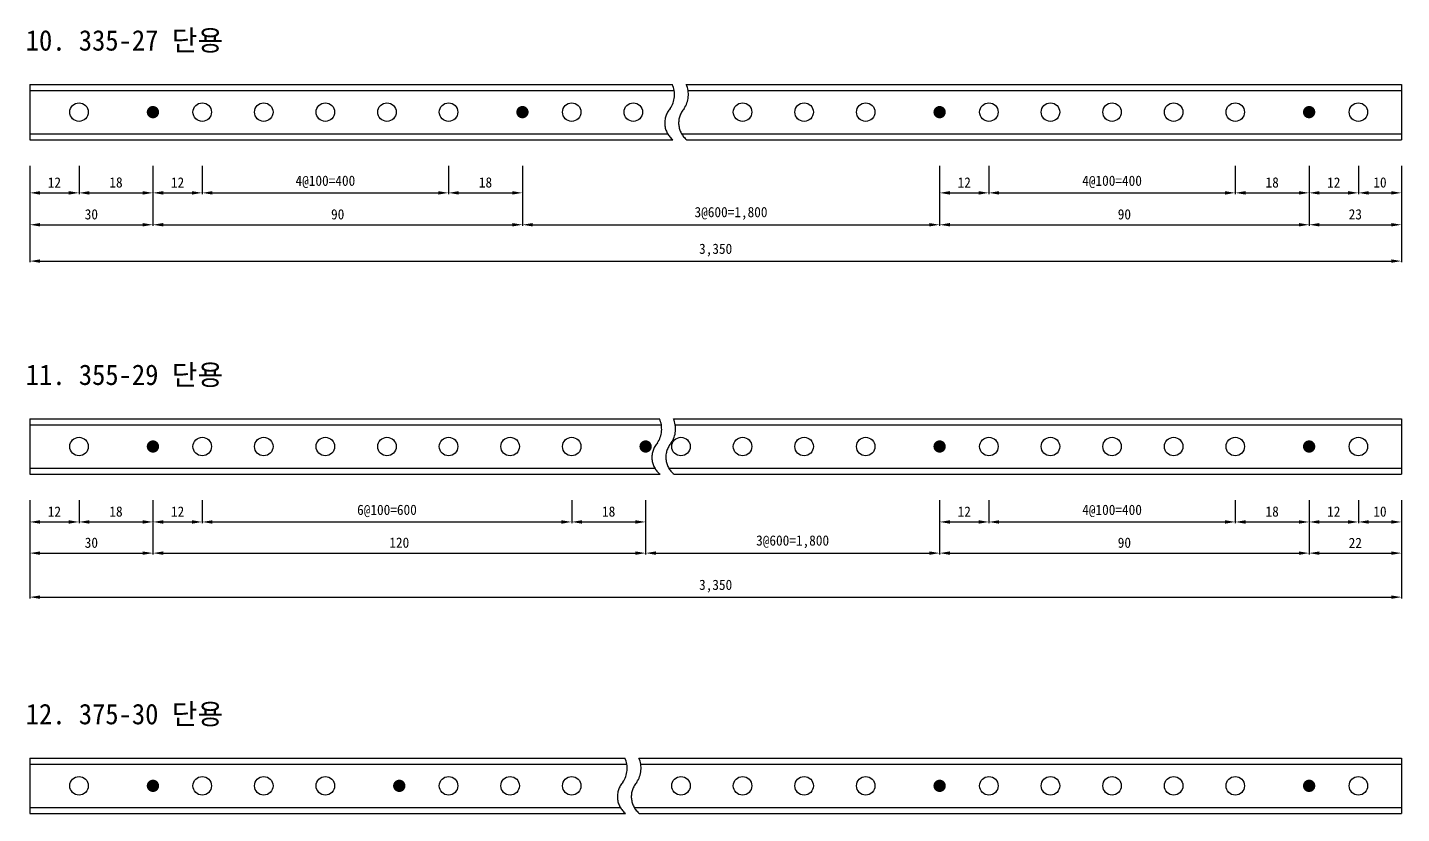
# Model space of a CAD drawing. Header units: millimetres. Extents: x 78 to 772, y 98 to 488.
# Drawn here: x 437.8 to 772.5, y 297 to 488.5 of the extents above; entities that cross this region are included whole.
import ezdxf

# ---------------------------------------------------------------- set-up
doc = ezdxf.new("R2010")
doc.units = ezdxf.units.MM
doc.header["$LTSCALE"] = 10
doc.linetypes.add('CENTER', pattern=[50.8, 31.75, -6.35, 6.35, -6.35])
for name, color, linetype in [('TN-CUTL', 1, 'CENTER'), ('TN-DIMS', 1, 'Continuous'), ('TN-STEL', 4, 'Continuous'), ('TN-TEX1', 6, 'Continuous')]:
    doc.layers.add(name, color=color, linetype=linetype)
doc.styles.add('D', font='GulimChe.ttf')
doc.dimstyles.new('D', dxfattribs={"dimtxt": 2.5, "dimasz": 2.5, "dimexe": 1.25, "dimexo": 2, "dimgap": 1, "dimtad": 1, "dimdec": 0, "dimtxsty": 'D', "dimcen": 2.5, "dimclrd": 1, "dimclre": 1, "dimclrt": 7, "dimadec": 0, "dimazin": 0, "dimtfac": 1, "dimtdec": 0, "dimtmove": 0, "dimatfit": 3, "dimfxl": 0, "dimarcsym": 0})

# ---------------------------------------------------------------- blocks, each defined once
blk = doc.blocks.new('*D98')
at = {"layer": 'DEFPOINTS', "color": 0}
for p in [(438.38, 457.12), (450.38, 457.12), (450.38, 448.2)]:
    blk.add_point(p, dxfattribs=at)
at = {"layer": 'TN-DIMS', "color": 1, "lineweight": -2}
for p, q in [((438.38, 454.82), (438.38, 447.9)), ((450.38, 454.82), (450.38, 447.9)), ((440.88, 448.2), (447.88, 448.2))]:
    blk.add_line(p, q, dxfattribs=at)
at = {"layer": 'TN-DIMS', "color": 1}
for points in [[(440.88, 448.62), (440.88, 447.78), (438.38, 448.2)], [(447.88, 448.62), (447.88, 447.78), (450.38, 448.2)]]:
    blk.add_solid(points, dxfattribs=at)
at = {"layer": 'TN-DIMS', "color": 3, "insert": (444.38, 450.73), "char_height": 2.5, "attachment_point": 5, "style": 'D'}
blk.add_mtext('12', dxfattribs=at)
blk = doc.blocks.new('*D99')
at = {"layer": 'DEFPOINTS', "color": 0}
for p in [(450.38, 457.12), (468.38, 457.12), (468.38, 448.2)]:
    blk.add_point(p, dxfattribs=at)
at = {"layer": 'TN-DIMS', "color": 1, "lineweight": -2}
for p, q in [((450.38, 454.82), (450.38, 447.9)), ((468.38, 454.82), (468.38, 447.9)), ((452.88, 448.2), (465.88, 448.2))]:
    blk.add_line(p, q, dxfattribs=at)
at = {"layer": 'TN-DIMS', "color": 1}
for points in [[(452.88, 448.62), (452.88, 447.78), (450.38, 448.2)], [(465.88, 448.62), (465.88, 447.78), (468.38, 448.2)]]:
    blk.add_solid(points, dxfattribs=at)
at = {"layer": 'TN-DIMS', "color": 3, "insert": (459.38, 450.73), "char_height": 2.5, "attachment_point": 5, "style": 'D'}
blk.add_mtext('18', dxfattribs=at)
blk = doc.blocks.new('*D100')
at = {"layer": 'DEFPOINTS', "color": 0}
for p in [(468.38, 457.12), (480.38, 457.12), (480.38, 448.2)]:
    blk.add_point(p, dxfattribs=at)
at = {"layer": 'TN-DIMS', "color": 1, "lineweight": -2}
for p, q in [((468.38, 454.82), (468.38, 447.9)), ((480.38, 454.82), (480.38, 447.9)), ((470.88, 448.2), (477.88, 448.2))]:
    blk.add_line(p, q, dxfattribs=at)
at = {"layer": 'TN-DIMS', "color": 1}
for points in [[(470.88, 448.62), (470.88, 447.78), (468.38, 448.2)], [(477.88, 448.62), (477.88, 447.78), (480.38, 448.2)]]:
    blk.add_solid(points, dxfattribs=at)
at = {"layer": 'TN-DIMS', "color": 3, "insert": (474.38, 450.73), "char_height": 2.5, "attachment_point": 5, "style": 'D'}
blk.add_mtext('12', dxfattribs=at)
blk = doc.blocks.new('*D101')
at = {"layer": 'DEFPOINTS', "color": 0}
for p in [(480.38, 457.12), (540.38, 457.12), (540.38, 448.2)]:
    blk.add_point(p, dxfattribs=at)
at = {"layer": 'TN-DIMS', "color": 1, "lineweight": -2}
for p, q in [((480.38, 454.82), (480.38, 447.9)), ((540.38, 454.82), (540.38, 447.9)), ((482.88, 448.2), (537.88, 448.2))]:
    blk.add_line(p, q, dxfattribs=at)
at = {"layer": 'TN-DIMS', "color": 1}
for points in [[(482.88, 448.62), (482.88, 447.78), (480.38, 448.2)], [(537.88, 448.62), (537.88, 447.78), (540.38, 448.2)]]:
    blk.add_solid(points, dxfattribs=at)
at = {"layer": 'TN-DIMS', "color": 3, "insert": (510.38, 450.89), "char_height": 2.5, "attachment_point": 5, "style": 'D'}
blk.add_mtext('4@100=400', dxfattribs=at)
blk = doc.blocks.new('*D102')
at = {"layer": 'DEFPOINTS', "color": 0}
for p in [(540.38, 457.12), (558.38, 457.12), (558.38, 448.2)]:
    blk.add_point(p, dxfattribs=at)
at = {"layer": 'TN-DIMS', "color": 1, "lineweight": -2}
for p, q in [((540.38, 454.82), (540.38, 447.9)), ((558.38, 454.82), (558.38, 447.9)), ((542.88, 448.2), (555.88, 448.2))]:
    blk.add_line(p, q, dxfattribs=at)
at = {"layer": 'TN-DIMS', "color": 1}
for points in [[(542.88, 448.62), (542.88, 447.78), (540.38, 448.2)], [(555.88, 448.62), (555.88, 447.78), (558.38, 448.2)]]:
    blk.add_solid(points, dxfattribs=at)
at = {"layer": 'TN-DIMS', "color": 3, "insert": (549.38, 450.73), "char_height": 2.5, "attachment_point": 5, "style": 'D'}
blk.add_mtext('18', dxfattribs=at)
blk = doc.blocks.new('*D103')
at = {"layer": 'DEFPOINTS', "color": 0}
for p in [(671.99, 457.12), (731.99, 457.12), (731.99, 448.2)]:
    blk.add_point(p, dxfattribs=at)
at = {"layer": 'TN-DIMS', "color": 1, "lineweight": -2}
for p, q in [((671.99, 454.82), (671.99, 447.9)), ((731.99, 454.82), (731.99, 447.9)), ((674.49, 448.2), (729.49, 448.2))]:
    blk.add_line(p, q, dxfattribs=at)
at = {"layer": 'TN-DIMS', "color": 1}
for points in [[(674.49, 448.62), (674.49, 447.78), (671.99, 448.2)], [(729.49, 448.62), (729.49, 447.78), (731.99, 448.2)]]:
    blk.add_solid(points, dxfattribs=at)
at = {"layer": 'TN-DIMS', "color": 3, "insert": (701.99, 450.89), "char_height": 2.5, "attachment_point": 5, "style": 'D'}
blk.add_mtext('4@100=400', dxfattribs=at)
blk = doc.blocks.new('*D104')
at = {"layer": 'DEFPOINTS', "color": 0}
for p in [(659.99, 457.12), (671.99, 457.12), (671.99, 448.2)]:
    blk.add_point(p, dxfattribs=at)
at = {"layer": 'TN-DIMS', "color": 1, "lineweight": -2}
for p, q in [((659.99, 454.82), (659.99, 447.9)), ((671.99, 454.82), (671.99, 447.9)), ((662.49, 448.2), (669.49, 448.2))]:
    blk.add_line(p, q, dxfattribs=at)
at = {"layer": 'TN-DIMS', "color": 1}
for points in [[(662.49, 448.62), (662.49, 447.78), (659.99, 448.2)], [(669.49, 448.62), (669.49, 447.78), (671.99, 448.2)]]:
    blk.add_solid(points, dxfattribs=at)
at = {"layer": 'TN-DIMS', "color": 3, "insert": (665.99, 450.73), "char_height": 2.5, "attachment_point": 5, "style": 'D'}
blk.add_mtext('12', dxfattribs=at)
blk = doc.blocks.new('*D105')
at = {"layer": 'DEFPOINTS', "color": 0}
for p in [(731.99, 457.12), (749.99, 457.12), (749.99, 448.2)]:
    blk.add_point(p, dxfattribs=at)
at = {"layer": 'TN-DIMS', "color": 1, "lineweight": -2}
for p, q in [((731.99, 454.82), (731.99, 447.9)), ((749.99, 454.82), (749.99, 447.9)), ((734.49, 448.2), (747.49, 448.2))]:
    blk.add_line(p, q, dxfattribs=at)
at = {"layer": 'TN-DIMS', "color": 1}
for points in [[(734.49, 448.62), (734.49, 447.78), (731.99, 448.2)], [(747.49, 448.62), (747.49, 447.78), (749.99, 448.2)]]:
    blk.add_solid(points, dxfattribs=at)
at = {"layer": 'TN-DIMS', "color": 3, "insert": (740.99, 450.73), "char_height": 2.5, "attachment_point": 5, "style": 'D'}
blk.add_mtext('18', dxfattribs=at)
blk = doc.blocks.new('*D106')
at = {"layer": 'DEFPOINTS', "color": 0}
for p in [(749.99, 457.12), (761.99, 457.12), (761.99, 448.2)]:
    blk.add_point(p, dxfattribs=at)
at = {"layer": 'TN-DIMS', "color": 1, "lineweight": -2}
for p, q in [((749.99, 454.82), (749.99, 447.9)), ((761.99, 454.82), (761.99, 447.9)), ((752.49, 448.2), (759.49, 448.2))]:
    blk.add_line(p, q, dxfattribs=at)
at = {"layer": 'TN-DIMS', "color": 1}
for points in [[(752.49, 448.62), (752.49, 447.78), (749.99, 448.2)], [(759.49, 448.62), (759.49, 447.78), (761.99, 448.2)]]:
    blk.add_solid(points, dxfattribs=at)
at = {"layer": 'TN-DIMS', "color": 3, "insert": (755.99, 450.73), "char_height": 2.5, "attachment_point": 5, "style": 'D'}
blk.add_mtext('12', dxfattribs=at)
blk = doc.blocks.new('*D107')
at = {"layer": 'DEFPOINTS', "color": 0}
for p in [(761.99, 457.12), (772.49, 457.12), (772.49, 448.2)]:
    blk.add_point(p, dxfattribs=at)
at = {"layer": 'TN-DIMS', "color": 1, "lineweight": -2}
for p, q in [((761.99, 454.82), (761.99, 447.9)), ((772.49, 454.82), (772.49, 447.9)), ((764.49, 448.2), (769.99, 448.2))]:
    blk.add_line(p, q, dxfattribs=at)
at = {"layer": 'TN-DIMS', "color": 1}
for points in [[(764.49, 448.62), (764.49, 447.78), (761.99, 448.2)], [(769.99, 448.62), (769.99, 447.78), (772.49, 448.2)]]:
    blk.add_solid(points, dxfattribs=at)
at = {"layer": 'TN-DIMS', "color": 3, "insert": (767.24, 450.73), "char_height": 2.5, "attachment_point": 5, "style": 'D'}
blk.add_mtext('10', dxfattribs=at)
blk = doc.blocks.new('*D108')
at = {"layer": 'DEFPOINTS', "color": 0}
for p in [(438.38, 457.12), (468.38, 457.12), (468.38, 440.43)]:
    blk.add_point(p, dxfattribs=at)
at = {"layer": 'TN-DIMS', "color": 1, "lineweight": -2}
for p, q in [((438.38, 454.82), (438.38, 440.13)), ((468.38, 454.82), (468.38, 440.13)), ((440.88, 440.43), (465.88, 440.43))]:
    blk.add_line(p, q, dxfattribs=at)
at = {"layer": 'TN-DIMS', "color": 1}
for points in [[(440.88, 440.85), (440.88, 440.02), (438.38, 440.43)], [(465.88, 440.85), (465.88, 440.02), (468.38, 440.43)]]:
    blk.add_solid(points, dxfattribs=at)
at = {"layer": 'TN-DIMS', "color": 3, "insert": (453.38, 442.96), "char_height": 2.5, "attachment_point": 5, "style": 'D'}
blk.add_mtext('30', dxfattribs=at)
blk = doc.blocks.new('*D109')
at = {"layer": 'DEFPOINTS', "color": 0}
for p in [(468.38, 457.12), (558.38, 457.12), (558.38, 440.43)]:
    blk.add_point(p, dxfattribs=at)
at = {"layer": 'TN-DIMS', "color": 1, "lineweight": -2}
for p, q in [((468.38, 454.82), (468.38, 440.13)), ((558.38, 454.82), (558.38, 440.13)), ((470.88, 440.43), (555.88, 440.43))]:
    blk.add_line(p, q, dxfattribs=at)
at = {"layer": 'TN-DIMS', "color": 1}
for points in [[(470.88, 440.85), (470.88, 440.02), (468.38, 440.43)], [(555.88, 440.85), (555.88, 440.02), (558.38, 440.43)]]:
    blk.add_solid(points, dxfattribs=at)
at = {"layer": 'TN-DIMS', "color": 3, "insert": (513.38, 442.96), "char_height": 2.5, "attachment_point": 5, "style": 'D'}
blk.add_mtext('90', dxfattribs=at)
blk = doc.blocks.new('*D110')
at = {"layer": 'DEFPOINTS', "color": 0}
for p in [(558.38, 457.12), (659.99, 457.12), (659.99, 440.43)]:
    blk.add_point(p, dxfattribs=at)
at = {"layer": 'TN-DIMS', "color": 1, "lineweight": -2}
for p, q in [((558.38, 454.82), (558.38, 440.13)), ((659.99, 454.82), (659.99, 440.13)), ((560.88, 440.43), (657.49, 440.43))]:
    blk.add_line(p, q, dxfattribs=at)
at = {"layer": 'TN-DIMS', "color": 1}
for points in [[(560.88, 440.85), (560.88, 440.02), (558.38, 440.43)], [(657.49, 440.85), (657.49, 440.02), (659.99, 440.43)]]:
    blk.add_solid(points, dxfattribs=at)
at = {"layer": 'TN-DIMS', "color": 3, "insert": (609.18, 443.2), "char_height": 2.5, "attachment_point": 5, "style": 'D'}
blk.add_mtext('3@600=1,800', dxfattribs=at)
blk = doc.blocks.new('*D111')
at = {"layer": 'DEFPOINTS', "color": 0}
for p in [(659.99, 457.12), (749.99, 457.12), (749.99, 440.43)]:
    blk.add_point(p, dxfattribs=at)
at = {"layer": 'TN-DIMS', "color": 1, "lineweight": -2}
for p, q in [((659.99, 454.82), (659.99, 440.13)), ((749.99, 454.82), (749.99, 440.13)), ((662.49, 440.43), (747.49, 440.43))]:
    blk.add_line(p, q, dxfattribs=at)
at = {"layer": 'TN-DIMS', "color": 1}
for points in [[(662.49, 440.85), (662.49, 440.02), (659.99, 440.43)], [(747.49, 440.85), (747.49, 440.02), (749.99, 440.43)]]:
    blk.add_solid(points, dxfattribs=at)
at = {"layer": 'TN-DIMS', "color": 3, "insert": (704.99, 442.96), "char_height": 2.5, "attachment_point": 5, "style": 'D'}
blk.add_mtext('90', dxfattribs=at)
blk = doc.blocks.new('*D112')
at = {"layer": 'DEFPOINTS', "color": 0}
for p in [(749.99, 457.12), (772.49, 457.12), (772.49, 440.43)]:
    blk.add_point(p, dxfattribs=at)
at = {"layer": 'TN-DIMS', "color": 1, "lineweight": -2}
for p, q in [((749.99, 454.82), (749.99, 440.13)), ((772.49, 454.82), (772.49, 440.13)), ((752.49, 440.43), (769.99, 440.43))]:
    blk.add_line(p, q, dxfattribs=at)
at = {"layer": 'TN-DIMS', "color": 1}
for points in [[(752.49, 440.85), (752.49, 440.02), (749.99, 440.43)], [(769.99, 440.85), (769.99, 440.02), (772.49, 440.43)]]:
    blk.add_solid(points, dxfattribs=at)
at = {"layer": 'TN-DIMS', "color": 3, "insert": (761.24, 442.96), "char_height": 2.5, "attachment_point": 5, "style": 'D'}
blk.add_mtext('23', dxfattribs=at)
blk = doc.blocks.new('*D113')
at = {"layer": 'DEFPOINTS', "color": 0}
for p in [(438.38, 457.12), (772.49, 457.12), (772.49, 431.58)]:
    blk.add_point(p, dxfattribs=at)
at = {"layer": 'TN-DIMS', "color": 1, "lineweight": -2}
for p, q in [((438.38, 454.82), (438.38, 431.28)), ((772.49, 454.82), (772.49, 431.28)), ((440.88, 431.58), (769.99, 431.58))]:
    blk.add_line(p, q, dxfattribs=at)
at = {"layer": 'TN-DIMS', "color": 1}
for points in [[(440.88, 432), (440.88, 431.16), (438.38, 431.58)], [(769.99, 432), (769.99, 431.16), (772.49, 431.58)]]:
    blk.add_solid(points, dxfattribs=at)
at = {"layer": 'TN-DIMS', "color": 3, "insert": (605.43, 434.26), "char_height": 2.5, "attachment_point": 5, "style": 'D'}
blk.add_mtext('3,350', dxfattribs=at)
blk = doc.blocks.new('*D114')
at = {"layer": 'DEFPOINTS', "color": 0}
for p in [(438.38, 375.65), (450.38, 375.65), (450.38, 368.02)]:
    blk.add_point(p, dxfattribs=at)
at = {"layer": 'TN-DIMS', "color": 1, "lineweight": -2}
for p, q in [((438.38, 373.35), (438.38, 367.72)), ((450.38, 373.35), (450.38, 367.72)), ((440.88, 368.02), (447.88, 368.02))]:
    blk.add_line(p, q, dxfattribs=at)
at = {"layer": 'TN-DIMS', "color": 1}
for points in [[(440.88, 368.44), (440.88, 367.6), (438.38, 368.02)], [(447.88, 368.44), (447.88, 367.6), (450.38, 368.02)]]:
    blk.add_solid(points, dxfattribs=at)
at = {"layer": 'TN-DIMS', "color": 3, "insert": (444.38, 370.55), "char_height": 2.5, "attachment_point": 5, "style": 'D'}
blk.add_mtext('12', dxfattribs=at)
blk = doc.blocks.new('*D115')
at = {"layer": 'DEFPOINTS', "color": 0}
for p in [(450.38, 375.65), (468.38, 375.65), (468.38, 368.02)]:
    blk.add_point(p, dxfattribs=at)
at = {"layer": 'TN-DIMS', "color": 1, "lineweight": -2}
for p, q in [((450.38, 373.35), (450.38, 367.72)), ((468.38, 373.35), (468.38, 367.72)), ((452.88, 368.02), (465.88, 368.02))]:
    blk.add_line(p, q, dxfattribs=at)
at = {"layer": 'TN-DIMS', "color": 1}
for points in [[(452.88, 368.44), (452.88, 367.6), (450.38, 368.02)], [(465.88, 368.44), (465.88, 367.6), (468.38, 368.02)]]:
    blk.add_solid(points, dxfattribs=at)
at = {"layer": 'TN-DIMS', "color": 3, "insert": (459.38, 370.55), "char_height": 2.5, "attachment_point": 5, "style": 'D'}
blk.add_mtext('18', dxfattribs=at)
blk = doc.blocks.new('*D116')
at = {"layer": 'DEFPOINTS', "color": 0}
for p in [(468.38, 375.65), (480.38, 375.65), (480.38, 368.02)]:
    blk.add_point(p, dxfattribs=at)
at = {"layer": 'TN-DIMS', "color": 1, "lineweight": -2}
for p, q in [((468.38, 373.35), (468.38, 367.72)), ((480.38, 373.35), (480.38, 367.72)), ((470.88, 368.02), (477.88, 368.02))]:
    blk.add_line(p, q, dxfattribs=at)
at = {"layer": 'TN-DIMS', "color": 1}
for points in [[(470.88, 368.44), (470.88, 367.6), (468.38, 368.02)], [(477.88, 368.44), (477.88, 367.6), (480.38, 368.02)]]:
    blk.add_solid(points, dxfattribs=at)
at = {"layer": 'TN-DIMS', "color": 3, "insert": (474.38, 370.55), "char_height": 2.5, "attachment_point": 5, "style": 'D'}
blk.add_mtext('12', dxfattribs=at)
blk = doc.blocks.new('*D117')
at = {"layer": 'DEFPOINTS', "color": 0}
for p in [(480.38, 375.65), (570.38, 375.65), (570.38, 368.02)]:
    blk.add_point(p, dxfattribs=at)
at = {"layer": 'TN-DIMS', "color": 1, "lineweight": -2}
for p, q in [((480.38, 373.35), (480.38, 367.72)), ((570.38, 373.35), (570.38, 367.72)), ((482.88, 368.02), (567.88, 368.02))]:
    blk.add_line(p, q, dxfattribs=at)
at = {"layer": 'TN-DIMS', "color": 1}
for points in [[(482.88, 368.44), (482.88, 367.6), (480.38, 368.02)], [(567.88, 368.44), (567.88, 367.6), (570.38, 368.02)]]:
    blk.add_solid(points, dxfattribs=at)
at = {"layer": 'TN-DIMS', "color": 3, "insert": (525.38, 370.71), "char_height": 2.5, "attachment_point": 5, "style": 'D'}
blk.add_mtext('6@100=600', dxfattribs=at)
blk = doc.blocks.new('*D118')
at = {"layer": 'DEFPOINTS', "color": 0}
for p in [(570.38, 375.65), (588.38, 375.65), (588.38, 368.02)]:
    blk.add_point(p, dxfattribs=at)
at = {"layer": 'TN-DIMS', "color": 1, "lineweight": -2}
for p, q in [((570.38, 373.35), (570.38, 367.72)), ((588.38, 373.35), (588.38, 367.72)), ((572.88, 368.02), (585.88, 368.02))]:
    blk.add_line(p, q, dxfattribs=at)
at = {"layer": 'TN-DIMS', "color": 1}
for points in [[(572.88, 368.44), (572.88, 367.6), (570.38, 368.02)], [(585.88, 368.44), (585.88, 367.6), (588.38, 368.02)]]:
    blk.add_solid(points, dxfattribs=at)
at = {"layer": 'TN-DIMS', "color": 3, "insert": (579.38, 370.55), "char_height": 2.5, "attachment_point": 5, "style": 'D'}
blk.add_mtext('18', dxfattribs=at)
blk = doc.blocks.new('*D119')
at = {"layer": 'DEFPOINTS', "color": 0}
for p in [(671.99, 375.65), (731.99, 375.65), (731.99, 368.02)]:
    blk.add_point(p, dxfattribs=at)
at = {"layer": 'TN-DIMS', "color": 1, "lineweight": -2}
for p, q in [((671.99, 373.35), (671.99, 367.72)), ((731.99, 373.35), (731.99, 367.72)), ((674.49, 368.02), (729.49, 368.02))]:
    blk.add_line(p, q, dxfattribs=at)
at = {"layer": 'TN-DIMS', "color": 1}
for points in [[(674.49, 368.44), (674.49, 367.6), (671.99, 368.02)], [(729.49, 368.44), (729.49, 367.6), (731.99, 368.02)]]:
    blk.add_solid(points, dxfattribs=at)
at = {"layer": 'TN-DIMS', "color": 3, "insert": (701.99, 370.71), "char_height": 2.5, "attachment_point": 5, "style": 'D'}
blk.add_mtext('4@100=400', dxfattribs=at)
blk = doc.blocks.new('*D120')
at = {"layer": 'DEFPOINTS', "color": 0}
for p in [(659.99, 375.65), (671.99, 375.65), (671.99, 368.02)]:
    blk.add_point(p, dxfattribs=at)
at = {"layer": 'TN-DIMS', "color": 1, "lineweight": -2}
for p, q in [((659.99, 373.35), (659.99, 367.72)), ((671.99, 373.35), (671.99, 367.72)), ((662.49, 368.02), (669.49, 368.02))]:
    blk.add_line(p, q, dxfattribs=at)
at = {"layer": 'TN-DIMS', "color": 1}
for points in [[(662.49, 368.44), (662.49, 367.6), (659.99, 368.02)], [(669.49, 368.44), (669.49, 367.6), (671.99, 368.02)]]:
    blk.add_solid(points, dxfattribs=at)
at = {"layer": 'TN-DIMS', "color": 3, "insert": (665.99, 370.55), "char_height": 2.5, "attachment_point": 5, "style": 'D'}
blk.add_mtext('12', dxfattribs=at)
blk = doc.blocks.new('*D121')
at = {"layer": 'DEFPOINTS', "color": 0}
for p in [(731.99, 375.65), (749.99, 375.65), (749.99, 368.02)]:
    blk.add_point(p, dxfattribs=at)
at = {"layer": 'TN-DIMS', "color": 1, "lineweight": -2}
for p, q in [((731.99, 373.35), (731.99, 367.72)), ((749.99, 373.35), (749.99, 367.72)), ((734.49, 368.02), (747.49, 368.02))]:
    blk.add_line(p, q, dxfattribs=at)
at = {"layer": 'TN-DIMS', "color": 1}
for points in [[(734.49, 368.44), (734.49, 367.6), (731.99, 368.02)], [(747.49, 368.44), (747.49, 367.6), (749.99, 368.02)]]:
    blk.add_solid(points, dxfattribs=at)
at = {"layer": 'TN-DIMS', "color": 3, "insert": (740.99, 370.55), "char_height": 2.5, "attachment_point": 5, "style": 'D'}
blk.add_mtext('18', dxfattribs=at)
blk = doc.blocks.new('*D122')
at = {"layer": 'DEFPOINTS', "color": 0}
for p in [(749.99, 375.65), (761.99, 375.65), (761.99, 368.02)]:
    blk.add_point(p, dxfattribs=at)
at = {"layer": 'TN-DIMS', "color": 1, "lineweight": -2}
for p, q in [((749.99, 373.35), (749.99, 367.72)), ((761.99, 373.35), (761.99, 367.72)), ((752.49, 368.02), (759.49, 368.02))]:
    blk.add_line(p, q, dxfattribs=at)
at = {"layer": 'TN-DIMS', "color": 1}
for points in [[(752.49, 368.44), (752.49, 367.6), (749.99, 368.02)], [(759.49, 368.44), (759.49, 367.6), (761.99, 368.02)]]:
    blk.add_solid(points, dxfattribs=at)
at = {"layer": 'TN-DIMS', "color": 3, "insert": (755.99, 370.55), "char_height": 2.5, "attachment_point": 5, "style": 'D'}
blk.add_mtext('12', dxfattribs=at)
blk = doc.blocks.new('*D123')
at = {"layer": 'DEFPOINTS', "color": 0}
for p in [(761.99, 375.65), (772.49, 375.65), (772.49, 368.02)]:
    blk.add_point(p, dxfattribs=at)
at = {"layer": 'TN-DIMS', "color": 1, "lineweight": -2}
for p, q in [((761.99, 373.35), (761.99, 367.72)), ((772.49, 373.35), (772.49, 367.72)), ((764.49, 368.02), (769.99, 368.02))]:
    blk.add_line(p, q, dxfattribs=at)
at = {"layer": 'TN-DIMS', "color": 1}
for points in [[(764.49, 368.44), (764.49, 367.6), (761.99, 368.02)], [(769.99, 368.44), (769.99, 367.6), (772.49, 368.02)]]:
    blk.add_solid(points, dxfattribs=at)
at = {"layer": 'TN-DIMS', "color": 3, "insert": (767.24, 370.55), "char_height": 2.5, "attachment_point": 5, "style": 'D'}
blk.add_mtext('10', dxfattribs=at)
blk = doc.blocks.new('*D124')
at = {"layer": 'DEFPOINTS', "color": 0}
for p in [(438.38, 375.65), (468.38, 375.65), (468.38, 360.43)]:
    blk.add_point(p, dxfattribs=at)
at = {"layer": 'TN-DIMS', "color": 1, "lineweight": -2}
for p, q in [((438.38, 373.35), (438.38, 360.13)), ((468.38, 373.35), (468.38, 360.13)), ((440.88, 360.43), (465.88, 360.43))]:
    blk.add_line(p, q, dxfattribs=at)
at = {"layer": 'TN-DIMS', "color": 1}
for points in [[(440.88, 360.84), (440.88, 360.01), (438.38, 360.43)], [(465.88, 360.84), (465.88, 360.01), (468.38, 360.43)]]:
    blk.add_solid(points, dxfattribs=at)
at = {"layer": 'TN-DIMS', "color": 3, "insert": (453.38, 362.95), "char_height": 2.5, "attachment_point": 5, "style": 'D'}
blk.add_mtext('30', dxfattribs=at)
blk = doc.blocks.new('*D125')
at = {"layer": 'DEFPOINTS', "color": 0}
for p in [(468.38, 375.65), (588.38, 375.65), (588.38, 360.43)]:
    blk.add_point(p, dxfattribs=at)
at = {"layer": 'TN-DIMS', "color": 1, "lineweight": -2}
for p, q in [((468.38, 373.35), (468.38, 360.13)), ((588.38, 373.35), (588.38, 360.13)), ((470.88, 360.43), (585.88, 360.43))]:
    blk.add_line(p, q, dxfattribs=at)
at = {"layer": 'TN-DIMS', "color": 1}
for points in [[(470.88, 360.84), (470.88, 360.01), (468.38, 360.43)], [(585.88, 360.84), (585.88, 360.01), (588.38, 360.43)]]:
    blk.add_solid(points, dxfattribs=at)
at = {"layer": 'TN-DIMS', "color": 3, "insert": (528.38, 362.96), "char_height": 2.5, "attachment_point": 5, "style": 'D'}
blk.add_mtext('120', dxfattribs=at)
blk = doc.blocks.new('*D126')
at = {"layer": 'DEFPOINTS', "color": 0}
for p in [(588.38, 375.65), (659.99, 375.65), (659.99, 360.43)]:
    blk.add_point(p, dxfattribs=at)
at = {"layer": 'TN-DIMS', "color": 1, "lineweight": -2}
for p, q in [((588.38, 373.35), (588.38, 360.13)), ((659.99, 373.35), (659.99, 360.13)), ((590.88, 360.43), (657.49, 360.43))]:
    blk.add_line(p, q, dxfattribs=at)
at = {"layer": 'TN-DIMS', "color": 1}
for points in [[(590.88, 360.84), (590.88, 360.01), (588.38, 360.43)], [(657.49, 360.84), (657.49, 360.01), (659.99, 360.43)]]:
    blk.add_solid(points, dxfattribs=at)
at = {"layer": 'TN-DIMS', "color": 3, "insert": (624.18, 363.19), "char_height": 2.5, "attachment_point": 5, "style": 'D'}
blk.add_mtext('3@600=1,800', dxfattribs=at)
blk = doc.blocks.new('*D127')
at = {"layer": 'DEFPOINTS', "color": 0}
for p in [(659.99, 375.65), (749.99, 375.65), (749.99, 360.43)]:
    blk.add_point(p, dxfattribs=at)
at = {"layer": 'TN-DIMS', "color": 1, "lineweight": -2}
for p, q in [((659.99, 373.35), (659.99, 360.13)), ((749.99, 373.35), (749.99, 360.13)), ((662.49, 360.43), (747.49, 360.43))]:
    blk.add_line(p, q, dxfattribs=at)
at = {"layer": 'TN-DIMS', "color": 1}
for points in [[(662.49, 360.84), (662.49, 360.01), (659.99, 360.43)], [(747.49, 360.84), (747.49, 360.01), (749.99, 360.43)]]:
    blk.add_solid(points, dxfattribs=at)
at = {"layer": 'TN-DIMS', "color": 3, "insert": (704.99, 362.95), "char_height": 2.5, "attachment_point": 5, "style": 'D'}
blk.add_mtext('90', dxfattribs=at)
blk = doc.blocks.new('*D128')
at = {"layer": 'DEFPOINTS', "color": 0}
for p in [(749.99, 375.65), (772.49, 375.65), (772.49, 360.43)]:
    blk.add_point(p, dxfattribs=at)
at = {"layer": 'TN-DIMS', "color": 1, "lineweight": -2}
for p, q in [((749.99, 373.35), (749.99, 360.13)), ((772.49, 373.35), (772.49, 360.13)), ((752.49, 360.43), (769.99, 360.43))]:
    blk.add_line(p, q, dxfattribs=at)
at = {"layer": 'TN-DIMS', "color": 1}
for points in [[(752.49, 360.84), (752.49, 360.01), (749.99, 360.43)], [(769.99, 360.84), (769.99, 360.01), (772.49, 360.43)]]:
    blk.add_solid(points, dxfattribs=at)
at = {"layer": 'TN-DIMS', "color": 3, "insert": (761.24, 362.93), "char_height": 2.5, "attachment_point": 5, "style": 'D'}
blk.add_mtext('22', dxfattribs=at)
blk = doc.blocks.new('*D129')
at = {"layer": 'DEFPOINTS', "color": 0}
for p in [(438.38, 375.65), (772.49, 375.65), (772.49, 349.71)]:
    blk.add_point(p, dxfattribs=at)
at = {"layer": 'TN-DIMS', "color": 1, "lineweight": -2}
for p, q in [((438.38, 373.35), (438.38, 349.41)), ((772.49, 373.35), (772.49, 349.41)), ((440.88, 349.71), (769.99, 349.71))]:
    blk.add_line(p, q, dxfattribs=at)
at = {"layer": 'TN-DIMS', "color": 1}
for points in [[(440.88, 350.12), (440.88, 349.29), (438.38, 349.71)], [(769.99, 350.12), (769.99, 349.29), (772.49, 349.71)]]:
    blk.add_solid(points, dxfattribs=at)
at = {"layer": 'TN-DIMS', "color": 3, "insert": (605.43, 352.39), "char_height": 2.5, "attachment_point": 5, "style": 'D'}
blk.add_mtext('3,350', dxfattribs=at)

msp = doc.modelspace()

# ---------------------------------------------------------------- linework, layer by layer
at = {"layer": 'TN-CUTL'}
for centre, radius, start, end in [((589.28, 472.15), 6.13, 326.1688, 23.7117), ((592.67, 472.15), 6.13, 326.1688, 23.7117), ((598.29, 465.24), 5.26, 138.2293, 231.5862), ((601.68, 465.24), 5.26, 138.2293, 231.5862), ((586.16, 390.69), 6.13, 326.1688, 23.7117), ((589.55, 390.69), 6.13, 326.1688, 23.7117), ((595.17, 383.77), 5.26, 138.2293, 231.5862), ((598.56, 383.77), 5.26, 138.2293, 231.5862), ((577.75, 308.02), 6.13, 326.1688, 23.7117), ((581.14, 308.02), 6.13, 326.1688, 23.7117), ((586.76, 301.1), 5.26, 138.2293, 231.5862), ((590.15, 301.1), 5.26, 138.2293, 231.5862)]:
    msp.add_arc(centre, radius, start, end, dxfattribs=at)
at = {"layer": 'TN-STEL'}
for p, q in [((438.38, 474.62), (594.89, 474.62)), ((438.38, 474.62), (438.38, 461.12)), ((438.38, 473.12), (595.33, 473.12)), ((598.28, 474.62), (772.49, 474.62)), ((598.72, 473.12), (772.49, 473.12)), ((772.49, 474.62), (772.49, 461.12)), ((438.38, 462.62), (593.73, 462.62)), ((597.12, 462.62), (772.49, 462.62)), ((438.38, 461.12), (595.03, 461.12)), ((598.41, 461.12), (772.49, 461.12)), ((438.38, 393.15), (591.77, 393.15)), ((438.38, 393.15), (438.38, 379.65)), ((438.38, 391.65), (592.21, 391.65)), ((595.16, 393.15), (772.49, 393.15)), ((595.6, 391.65), (772.49, 391.65)), ((772.49, 393.15), (772.49, 379.65)), ((438.38, 381.15), (590.61, 381.15)), ((438.38, 379.65), (591.9, 379.65)), ((594, 381.15), (772.49, 381.15)), ((595.29, 379.65), (772.49, 379.65)), ((438.38, 310.48), (583.36, 310.48)), ((438.38, 310.48), (438.38, 296.98)), ((438.38, 308.98), (583.8, 308.98)), ((586.75, 310.48), (772.49, 310.48)), ((587.19, 308.98), (772.49, 308.98)), ((772.49, 310.48), (772.49, 296.98)), ((438.38, 298.48), (582.2, 298.48)), ((585.59, 298.48), (772.49, 298.48)), ((438.38, 296.98), (583.49, 296.98)), ((586.88, 296.98), (772.49, 296.98))]:
    msp.add_line(p, q, dxfattribs=at)
at = {"layer": 'TN-STEL', "const_width": 1.5}
for points in [[(467.63, 467.87, 1), (469.13, 467.87, 1)], [(557.63, 467.87, 1), (559.13, 467.87, 1)], [(659.24, 467.87, 1), (660.74, 467.87, 1)], [(749.24, 467.87, 1), (750.74, 467.87, 1)], [(467.63, 386.4, 1), (469.13, 386.4, 1)], [(587.63, 386.4, 1), (589.13, 386.4, 1)], [(659.24, 386.4, 1), (660.74, 386.4, 1)], [(749.24, 386.4, 1), (750.74, 386.4, 1)], [(467.63, 303.73, 1), (469.13, 303.73, 1)], [(527.63, 303.73, 1), (529.13, 303.73, 1)], [(659.24, 303.73, 1), (660.74, 303.73, 1)], [(749.24, 303.73, 1), (750.74, 303.73, 1)]]:
    msp.add_lwpolyline(points, format="xyb", close=True, dxfattribs=at)
at = {"layer": 'TN-STEL'}
for centre in [(450.38, 467.87), (480.38, 467.87), (495.38, 467.87), (510.38, 467.87), (525.38, 467.87), (540.38, 467.87), (570.38, 467.87), (585.38, 467.87), (611.99, 467.87), (626.99, 467.87), (641.99, 467.87), (671.99, 467.87), (686.99, 467.87), (701.99, 467.87), (716.99, 467.87), (731.99, 467.87), (761.99, 467.87), (450.38, 386.4), (480.38, 386.4), (495.38, 386.4), (510.38, 386.4), (525.38, 386.4), (540.38, 386.4), (555.38, 386.4), (570.38, 386.4), (596.99, 386.4), (611.99, 386.4), (626.99, 386.4), (641.99, 386.4), (671.99, 386.4), (686.99, 386.4), (701.99, 386.4), (716.99, 386.4), (731.99, 386.4), (761.99, 386.4), (450.38, 303.73), (480.38, 303.73), (495.38, 303.73), (510.38, 303.73), (540.38, 303.73), (555.38, 303.73), (570.38, 303.73), (596.99, 303.73), (611.99, 303.73), (626.99, 303.73), (641.99, 303.73), (671.99, 303.73), (686.99, 303.73), (701.99, 303.73), (716.99, 303.73), (731.99, 303.73), (761.99, 303.73)]:
    msp.add_circle(centre, 2.25, dxfattribs=at)

# ---------------------------------------------------------------- texts
at = {"layer": 'TN-TEX1', "style": 'D'}
for s, p in [('10. 335-27 단용', (437.4, 482.86)), ('11. 355-29 단용', (437.4, 401.39)), ('12. 375-30 단용', (437.4, 318.72))]:
    msp.add_text(s, height=5, dxfattribs=at).set_placement(p)

# ---------------------------------------------------------------- dimensions: what is measured, and where the dimension line sits
at = {"layer": 'TN-DIMS'}
for base, p1, p2, picture, middle in [((450.38, 448.2), (438.38, 457.12), (450.38, 457.12), '*D98', (444.38, 450.73)), ((468.38, 440.43), (438.38, 457.12), (468.38, 457.12), '*D108', (453.38, 442.96)), ((468.38, 448.2), (450.38, 457.12), (468.38, 457.12), '*D99', (459.38, 450.73)), ((480.38, 448.2), (468.38, 457.12), (480.38, 457.12), '*D100', (474.38, 450.73)), ((558.38, 440.43), (468.38, 457.12), (558.38, 457.12), '*D109', (513.38, 442.96)), ((558.38, 448.2), (540.38, 457.12), (558.38, 457.12), '*D102', (549.38, 450.73)), ((671.99, 448.2), (659.99, 457.12), (671.99, 457.12), '*D104', (665.99, 450.73)), ((749.99, 440.43), (659.99, 457.12), (749.99, 457.12), '*D111', (704.99, 442.96)), ((749.99, 448.2), (731.99, 457.12), (749.99, 457.12), '*D105', (740.99, 450.73)), ((761.99, 448.2), (749.99, 457.12), (761.99, 457.12), '*D106', (755.99, 450.73)), ((772.49005402, 440.43256475), (749.99005402, 457.11610546), (772.49005402, 457.11610546), '*D112', (761.24005402, 442.96082273)), ((772.49005402, 448.20117021), (761.99005402, 457.11610546), (772.49005402, 457.11610546), '*D107', (767.24005402, 450.73441489)), ((450.38, 368.02), (438.38, 375.65), (450.38, 375.65), '*D114', (444.38, 370.55)), ((468.38, 360.43), (438.38, 375.65), (468.38, 375.65), '*D124', (453.38, 362.95)), ((468.38, 368.02), (450.38, 375.65), (468.38, 375.65), '*D115', (459.38, 370.55)), ((480.38, 368.02), (468.38, 375.65), (480.38, 375.65), '*D116', (474.38, 370.55)), ((588.38, 368.02), (570.38, 375.65), (588.38, 375.65), '*D118', (579.38, 370.55)), ((671.99, 368.02), (659.99, 375.65), (671.99, 375.65), '*D120', (665.99, 370.55)), ((749.99, 360.43), (659.99, 375.65), (749.99, 375.65), '*D127', (704.99, 362.95)), ((749.99, 368.02), (731.99, 375.65), (749.99, 375.65), '*D121', (740.99, 370.55)), ((761.99, 368.02), (749.99, 375.65), (761.99, 375.65), '*D122', (755.99, 370.55)), ((772.49005402, 360.42597355), (749.99005402, 375.65195851), (772.49005402, 375.65195851), '*D128', (761.24005402, 362.92597355)), ((772.49005402, 368.01951668), (761.99005402, 375.65195851), (772.49005402, 375.65195851), '*D123', (767.24005402, 370.55276136))]:
    dim = msp.add_linear_dim(base=base, p1=p1, p2=p2, dimstyle='D', override={"dimexe": 0.3, "dimexo": 2.3, "dimgap": 1.25, "dimlunit": 6, "dimclrt": 3, "dimtix": 1, "dimtmove": 2}, dxfattribs=at)
    dim.commit()
    dim.dimension.update_dxf_attribs({"geometry": picture, "text_midpoint": middle})
for base, p1, p2, text, picture, middle in [((772.49, 431.58), (438.38, 457.12), (772.49, 457.12), '3,350', '*D113', (605.43, 434.26)), ((540.38, 448.2), (480.38, 457.12), (540.38, 457.12), '4@100=400', '*D101', (510.38, 450.89)), ((659.99, 440.43), (558.38, 457.12), (659.99, 457.12), '3@600=1,800', '*D110', (609.18, 443.2)), ((731.99, 448.2), (671.99, 457.12), (731.99, 457.12), '4@100=400', '*D103', (701.99, 450.89)), ((772.49, 349.71), (438.38, 375.65), (772.49, 375.65), '3,350', '*D129', (605.43, 352.39)), ((588.38, 360.43), (468.38, 375.65), (588.38, 375.65), '120', '*D125', (528.38, 362.96)), ((570.38, 368.02), (480.38, 375.65), (570.38, 375.65), '6@100=600', '*D117', (525.38, 370.71)), ((659.99, 360.43), (588.38, 375.65), (659.99, 375.65), '3@600=1,800', '*D126', (624.18, 363.19)), ((731.99, 368.02), (671.99, 375.65), (731.99, 375.65), '4@100=400', '*D119', (701.99, 370.71))]:
    dim = msp.add_linear_dim(base=base, p1=p1, p2=p2, text=text, dimstyle='D', override={"dimexe": 0.3, "dimexo": 2.3, "dimgap": 1.25, "dimlunit": 6, "dimclrt": 3, "dimtix": 1, "dimtmove": 2}, dxfattribs=at)
    dim.commit()
    dim.dimension.update_dxf_attribs({"geometry": picture, "text_midpoint": middle})

doc.saveas('drawing.dxf')
